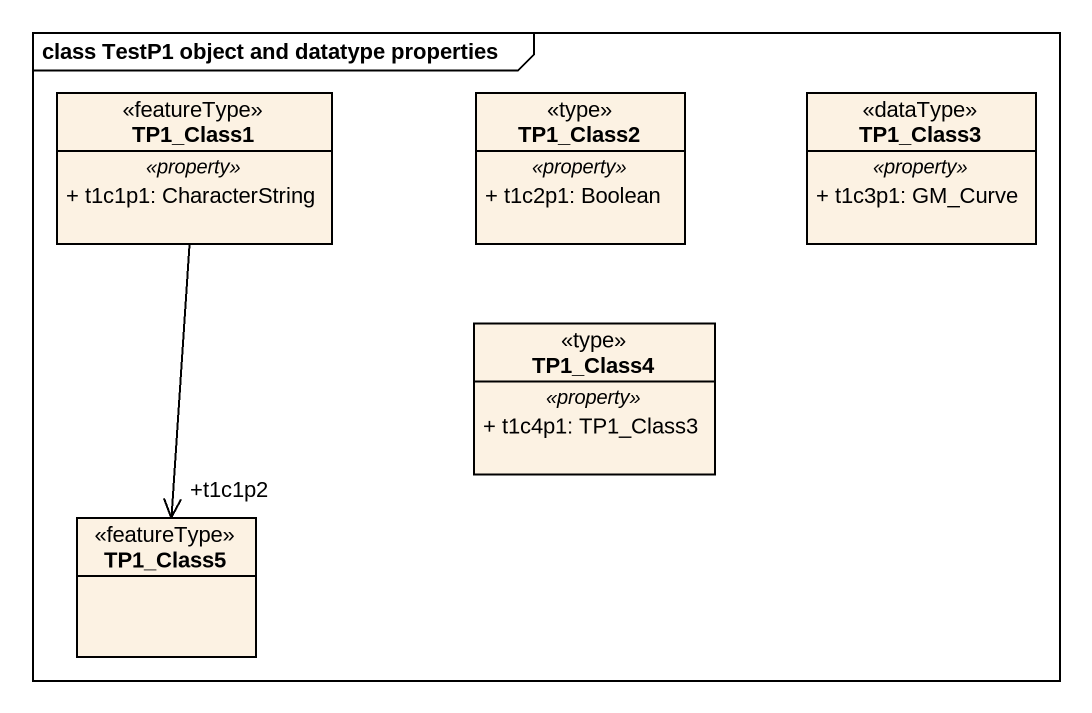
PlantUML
@startuml
mainframe class TestP1 object and datatype properties
hide circle
hide empty members
skinparam classAttributeIconSize 0
class TP1_Class1 <<featureType>> {
  .. <<property>> ..
  + t1c1p1: CharacterString
}
class TP1_Class2 <<type>> {
  .. <<property>> ..
  + t1c2p1: Boolean
}
class TP1_Class3 <<dataType>> {
  .. <<property>> ..
  + t1c3p1: GM_Curve
}
class TP1_Class4 <<type>> {
  .. <<property>> ..
  + t1c4p1: TP1_Class3
}
class TP1_Class5 <<featureType>>
TP1_Class1 --> "+t1c1p2" TP1_Class5
@enduml
